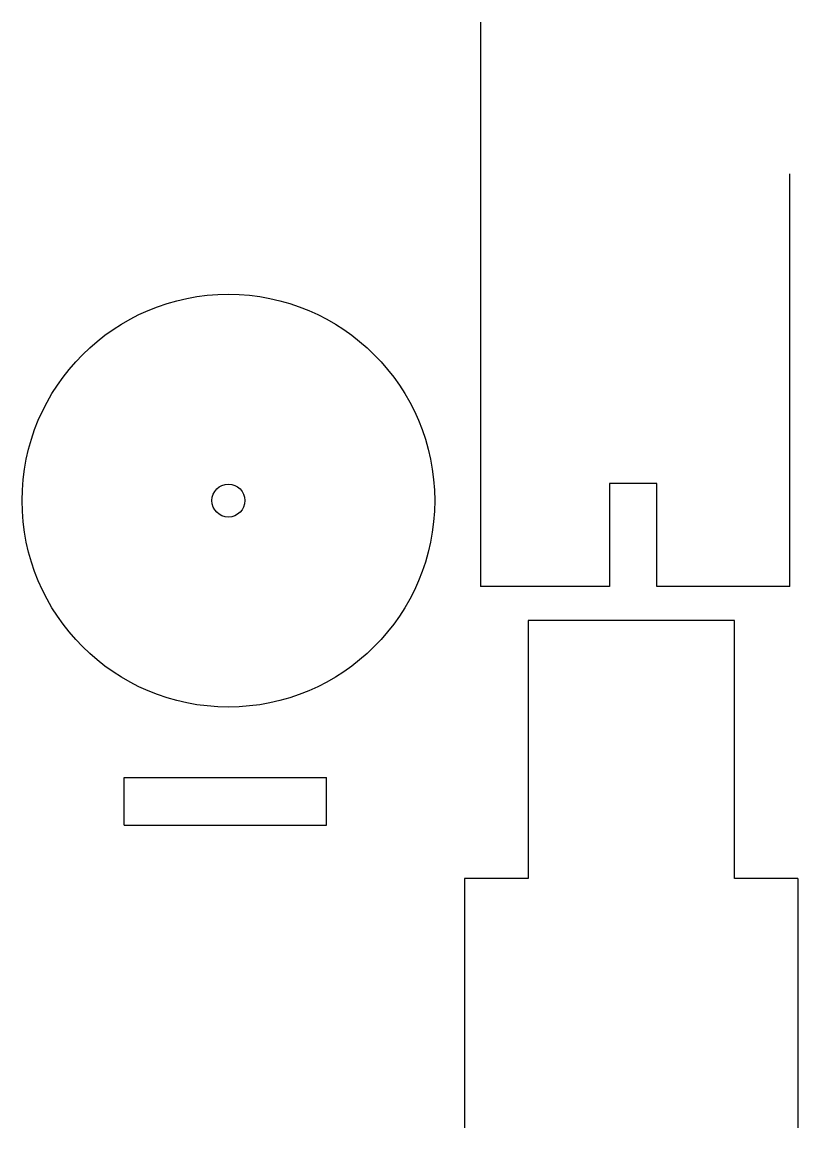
# Model space of a CAD drawing. Header units: millimetres. Extents: x -25.3 to 22.4, y -81.7 to -13.7.
import ezdxf

# ---------------------------------------------------------------- set-up
doc = ezdxf.new("R2010")
doc.units = ezdxf.units.MM

msp = doc.modelspace()

# ---------------------------------------------------------------- linework, layer by layer
at = {"color": 7, "linetype": 'Continuous'}
for p, q in [((2.902, -13.692), (2.902, -48.42)), ((21.952, -48.42), (21.952, -23.02)), ((13.76, -42.07), (10.839, -42.07)), ((10.839, -42.07), (10.839, -48.42)), ((13.76, -48.42), (13.76, -42.07)), ((10.839, -48.42), (2.902, -48.42)), ((21.952, -48.42), (13.76, -48.42)), ((18.537, -50.512), (5.832, -50.512)), ((5.832, -50.512), (5.832, -66.387)), ((18.537, -66.387), (18.537, -50.512)), ((-19.032, -63.097), (-19.032, -60.176)), ((-19.032, -60.176), (-6.586, -60.176)), ((-6.586, -63.097), (-6.586, -60.176)), ((-19.032, -63.097), (-6.586, -63.097)), ((5.832, -66.387), (1.926, -66.387)), ((1.926, -66.387), (1.926, -81.724)), ((22.443, -66.387), (18.537, -66.387)), ((22.443, -66.387), (22.443, -81.724))]:
    msp.add_line(p, q, dxfattribs=at)
for radius in [12.7, 1.016]:
    msp.add_circle((-12.618, -43.133), radius, dxfattribs=at)

doc.saveas('drawing.dxf')
